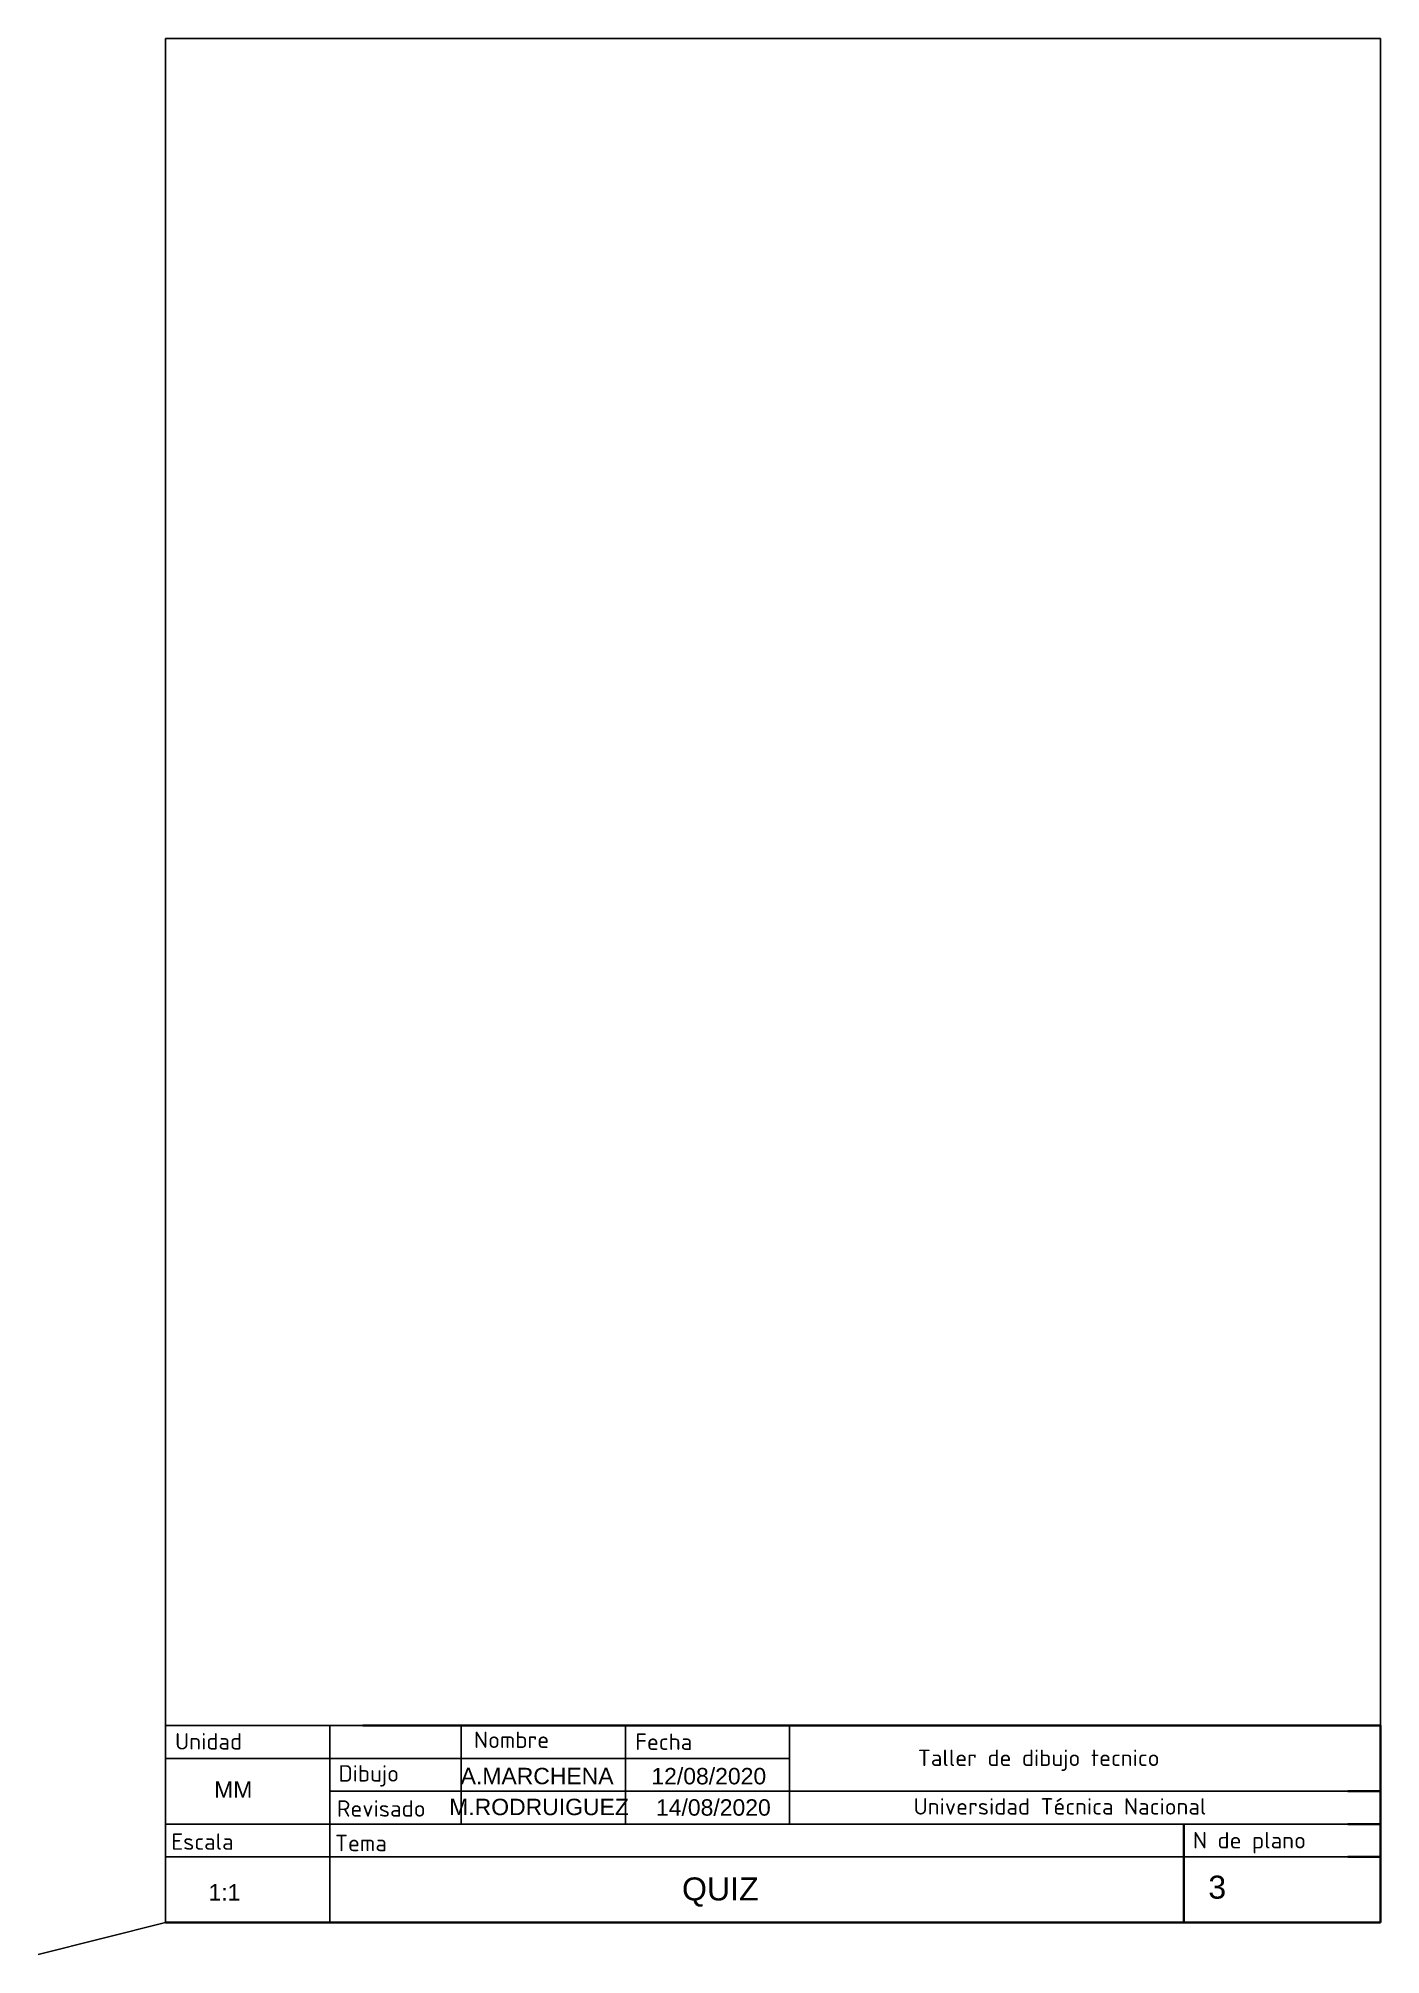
# Paper-space layout 'Presentación2' of a CAD drawing. Header units: millimetres. Extents: x -1 to 204, y -1 to 291.
import ezdxf
from ezdxf.enums import TextEntityAlignment as Align

# ---------------------------------------------------------------- set-up
doc = ezdxf.new("R2010")
doc.units = ezdxf.units.MM
for name, color, linetype in [('CajetinAtributos', 250, 'Continuous'), ('CajetinTexto', 170, 'Continuous'), ('Cotas', 5, 'Continuous')]:
    doc.layers.add(name, color=color, linetype=linetype)
doc.layers.add('CajetinLine', color=5, linetype='Continuous', lineweight=35)
doc.styles.get("Standard").update_dxf_attribs({"font": 'arial.ttf'})

psp = doc.layouts.new('Presentación2')

# ---------------------------------------------------------------- linework, layer by layer
at = {"color": 150}
for p, q in [((48.69, 34.22), (18.69, 34.22)), ((18.69, 34.22), (18.69, 4.22)), ((43.69, 34.22), (43.69, 4.22)), ((63.69, 34.22), (63.69, 19.22)), ((88.69, 34.22), (88.69, 19.22)), ((113.69, 34.22), (113.69, 19.22)), ((48.69, 29.22), (18.69, 29.22)), ((113.69, 29.22), (48.69, 29.22)), ((48.69, 24.22), (43.69, 24.22)), ((198.69, 24.22), (48.69, 24.22)), ((48.69, 19.22), (18.69, 19.22)), ((198.69, 19.22), (48.69, 19.22)), ((48.69, 14.22), (18.69, 14.22)), ((198.69, 14.22), (48.69, 14.22))]:
    psp.add_line(p, q, dxfattribs=at)
psp.add_line((-0.7, -0.67), (18.69, 4.22))
at = {"layer": 'CajetinLine', "color": 150}
psp.add_line((198.69, 34.22), (48.69, 34.22), dxfattribs=at)
at = {"layer": 'CajetinLine'}
for p, q in [((203.69, 34.22), (198.69, 34.22)), ((203.69, 24.22), (203.69, 34.22)), ((203.69, 24.22), (198.69, 24.22)), ((203.69, 4.22), (203.69, 24.22)), ((173.73, 4.22), (173.73, 19.22)), ((198.69, 19.22), (203.69, 19.22)), ((198.69, 14.22), (203.69, 14.22)), ((18.69, 4.22), (203.69, 4.22))]:
    psp.add_line(p, q, dxfattribs=at)
at = {"layer": 'CajetinTexto'}
for p, q in [((203.69, 291.22), (18.69, 291.22)), ((18.69, 291.22), (18.69, 34.22)), ((203.69, 4.22), (203.69, 291.22))]:
    psp.add_line(p, q, dxfattribs=at)
at = {"layer": 'Cotas'}
for p, q in [((203.69, 291.22), (18.69, 291.22)), ((18.69, 291.22), (18.69, 4.22)), ((203.69, 4.22), (203.69, 291.22)), ((203.69, 4.22), (203.69, 291.22)), ((18.69, 4.22), (203.69, 4.22))]:
    psp.add_line(p, q, dxfattribs=at)

# ---------------------------------------------------------------- texts
at = {"layer": 'CajetinAtributos'}
for tag, text, p in [('A.MARCHENA', 'A.Marchena.M', (75.25, 26.54)), ('M.RODRUIGUEZ', 'M.Rodruiguez.C', (75.54, 21.83))]:
    psp.add_attdef(tag, text=text, height=2.5, dxfattribs=at).set_placement(p, align=Align.MIDDLE_CENTER)
for tag, p, s, height in [('12/08/2020', (92.65, 25.27), '', 2.5), ('MM', (26.07, 23.22), 'mm', 2.5), ('14/08/2020', (93.35, 20.5), '', 2.5), ('1:1', (25.21, 7.57), '1:1', 2.5), ('QUIZ', (97.31, 7.59), 'Planos 2D', 3.5), ('3', (177.45, 7.86), '', 3.5)]:
    psp.add_attdef(tag, p, s, height=height, dxfattribs=at)
at = {"layer": 'CajetinTexto', "char_height": 2.5}
for s, width, heights, insert, attachment_point in [('{\\fISOCPEUR|b0|i0|c0|p34;Unidad}', 25, [0], (20.12, 31.82), 4), ('{\\fISOCPEUR|b0|i0|c0|p34;Nombre}', 25, [0], (65.63, 32.06), 4), ('{\\fISOCPEUR|b0|i0|c0|p34;Fecha}', 25, [0], (90.18, 31.76), 4), ('{\\fISOCPEUR|b0|i0|c0|p34;Taller de dibujo tecnico}', 69.5267, [5.81], (151.62, 28.93), 5), ('{\\fISOCPEUR|b0|i0|c0|p34;Dibujo}', 25, [0], (45.01, 26.56), 4), ('{\\fISOCPEUR|b0|i0|c0|p34;Revisado}', 25, [0], (44.76, 21.59), 4), ('{\\fISOCPEUR|b0|i0|c0|p34;Universidad Técnica Nacional}', 69.5267, [5.81], (154.87, 21.91), 5), ('{\\fISOCPEUR|b0|i0|c0|p34;Escala}', 25, [0], (19.56, 16.55), 4), ('{\\fISOCPEUR|b0|i0|c0|p34;Tema}', 25, [0], (44.48, 16.34), 4), ('{\\fISOCPEUR|b0|i0|c0|p34;N de plano}', 28.8537, [0], (175.11, 16.38), 4)]:
    psp.add_mtext_dynamic_manual_height_columns(s, width=width, gutter_width=12.5, heights=heights, dxfattribs=dict(at, insert=insert, attachment_point=attachment_point))

doc.saveas('drawing.dxf')
